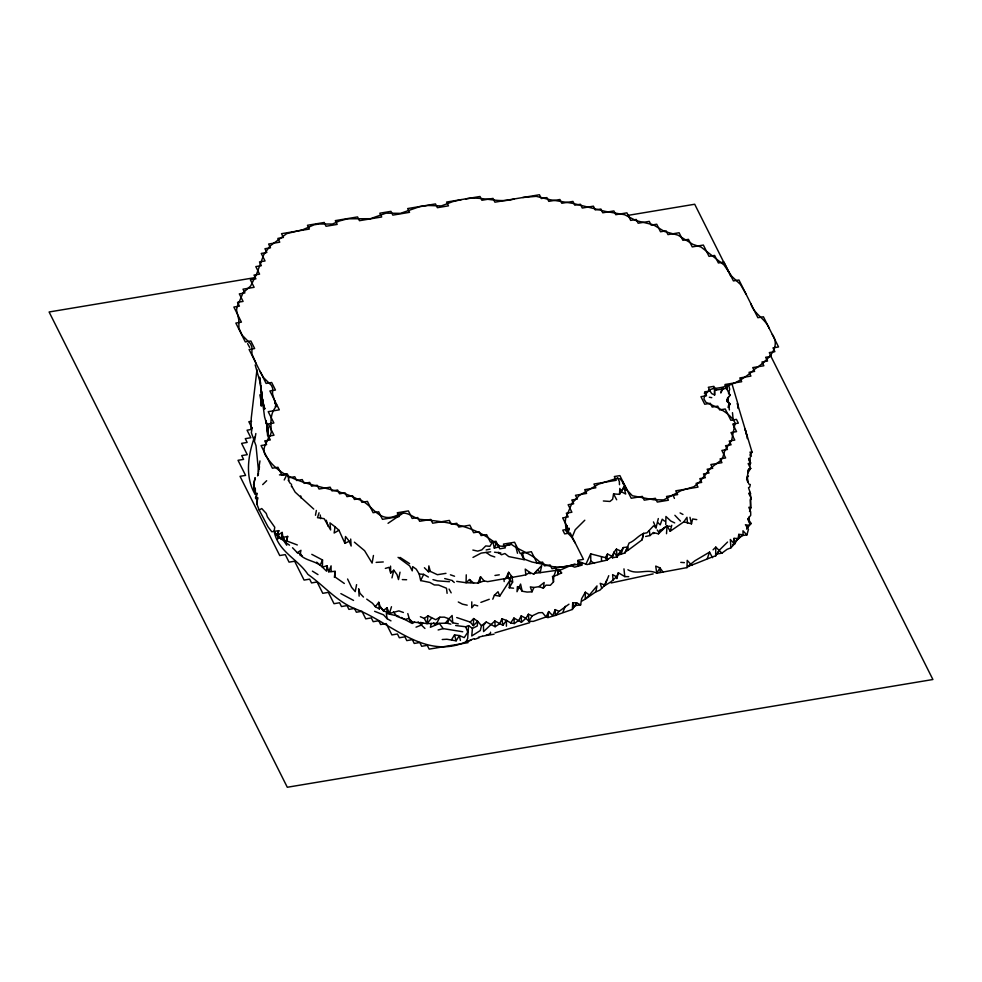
<?xml version="1.0" encoding="UTF-8"?>
<svg xmlns="http://www.w3.org/2000/svg" width="982" height="982" viewBox="0 0 982 982"><rect width="100%" height="100%" fill="white"/><g stroke="black" fill="none" stroke-linecap="round" stroke-linejoin="round"><path stroke-width="1.47" d="M250.962 428.888L251.282 417.878L256.953 369.821M275.255 403.663L275.267 400.963L274.776 403.504M331.069 571.573L331.094 565.853L328.688 571.782L335.108 571.352L335.169 577.072L344.338 583.48M471.79 601.88L471.728 607.846L474.232 604.851L477.755 605.845M311.785 554.339L322.526 559.998L322.452 567.203L326.589 571.193L327.031 565.693L322.452 567.203C316.253 560.796 306.212 561.127 300.026 554.805L300.958 550.313L297.288 552.682L292.538 547.747M506.405 626.197L506.479 620.391L501.912 618.807L499.752 623.68L495.137 626.725L486.262 621.987L481.475 625.706L480.296 630.567L471.765 635.955L472.428 628.394L477.289 626.013L477.682 621.324L473.668 618.55L470.243 622.097L456.716 617.543M589.446 594.982L585.26 599.118L595.804 591.851L596.995 585.923L589.446 594.982L585.346 592.183L585.26 599.118L581.565 601.242M665.759 524.621L665.931 516.483L670.767 521L674.695 522.915M749.524 511.548L751.009 507.584L748.812 507.289L750.665 511.831L750.727 515.268L747.842 518.938L751.107 523.455L748.812 525.382L745.412 524.707L748.468 529.359L746.885 534.932L742.981 530.783L743.067 534.699L738.808 534.38L738.071 538.492L734.033 538.369L734.72 543.647L730.915 547.821L727.085 549.306L721.917 553.148L715.804 547.109L715.633 555.824C706.488 558.918 697.367 563.349 688.014 566.295L694.839 560.82L709.544 552.13L712.539 557.702M466.266 574.826L466.069 582.731L477.988 583.075L484.114 580.878L487.649 581.651L521.761 575.673L525.836 574.826L529.863 572.445L533.692 574.175L541.745 565.485L540.149 572.666L535.3 573.169M403.418 612.486L398.888 610.89L389.412 613.48L386.908 612.314L387.018 607.821L383.14 610.608L380.243 606.729L378.757 602.273L375.357 606.704L379.334 608.926L380.243 606.729L383.692 610.853M627.915 569.744C637.072 575.427 647.568 568.222 656.774 573.218L686.995 567.608L687.204 560.366L691.893 565.448M261.691 391.401L261.58 394.113L261.028 386.061M490.435 634.335L490.521 632.199M470.243 622.097L473.361 625.657L473.668 618.55M522.191 591.238L520.583 584.069L516.998 591.716L517.416 586.585L519.588 587.567L522.191 591.238L527.101 592.072L532.023 591.802L530.317 586.855L533.889 587.482L538.922 586.659L543.328 588.157L546.041 585.162L550.362 585.284L553.504 581.86L553.738 576.409L556.18 569.855M619.507 494.363L619.826 488.41L621.14 491.614L625.694 494.032L623.901 487.133L619.507 494.363L613.566 493.897L612.645 499.237L609.969 501.458L603.353 500.98M486.262 621.987L483.426 625.448L483.598 631.573L494.854 620.968L502.894 625.313L506.479 620.391L510.701 622.919L514.298 623.57L518.84 620.329L521.209 615.886L525.91 618.292L528.942 621.287L532.17 615.849L538.774 612.731L542.408 612.596L546.066 616.978L547.968 617.555L555.26 615.432L572.346 609.466L572.715 602.788L576.667 602.838L580.644 604.912L581.651 598.676L585.346 592.183M666.52 533.692L667.036 525.628L658.48 533.827L654.086 532.784M430.3 571.377L428.447 571.769L428.864 565.878L430.3 571.377L437.383 574.703L445.975 573.353M513.537 588.193L509.277 587.752L509.818 580.436L511.07 576.459M349.224 541.229L344.915 543.365L345.517 536.503L349.224 541.229L351.139 546.029L350.697 539.044M255.504 497.984L256.314 499.151L256.891 493.124L255.504 497.984L257.64 497.764L256.818 503.913L259.174 510.026L268.012 526.794L271.781 531.753L278.814 530.648L277.084 535.644L274.101 531.36L274.764 527.26L267.423 516.913L266.257 513.451L261.752 508.553L259.174 510.026M259.972 460.914L257.615 475.889L258.548 473.582M618.574 554.928L621.14 554.204L621.005 551.148L616.426 549.098L614.057 552.093L612.142 556.328L612.424 557.801L617.126 556.892L617.285 555.296M479.977 581.921L480.542 576.729L484.114 580.878M585.861 564.269L590.698 553.873L605.391 557.629L606.827 560.17L607.502 553.995L612.142 556.328L606.827 560.17L587.064 564.564L577.895 561.201L578.349 566.111L574.654 567.142L570.591 565.558L561.201 569.695L540.149 572.666L537.743 569.707L533.692 574.175M455.648 625.522L465.689 626.774L468.574 625.608L467.69 638.435L465.91 641.884C424.494 659.965 392.137 623.386 356.662 609.392C337.477 602.359 324.244 585.775 307.894 574.384C298.025 559.347 279.121 552.044 274.506 533.091M547.968 617.555L548.68 611.553L552.706 615.665L555.198 609.613L559.077 611.381L568.959 604.188M335.108 571.352L334.383 577.355L335.169 577.072M407.788 613.59L409.85 620.649L412.489 622.023L427.035 623.57L428.005 615.837L435.701 619.716L439.862 617.212L444.33 617.138L448.946 618.77L452.776 622.809L458.287 623.865M746.836 479.412L748.529 469.47L750.629 468.365L748.137 463.627L750.604 462.903L748.554 458.373M259.113 469.396L259.481 466.597M256.818 503.913L257.64 497.764M287.665 536.393L286.032 542.776L287.665 536.393L282.976 537.399L281.134 539.044L277.231 535.325L282.178 532.428L282.976 537.399L286.032 542.776L289.53 545.17M319.052 512.776L317.493 517.674L324.158 518.668L330.627 529.949L329.964 522.89L335.034 526.769L334.15 533.005L338.962 530.255L344.915 543.365M732.474 412.673L733.173 419.56M252.116 427.624L251.355 432.78L256.02 445.718L258.597 471.949M543.328 588.157L544.163 582.51L538.922 586.659M727.146 400.521L727.552 398.078L730.178 395.329L726.803 389.081L727.429 384.932M282.178 532.428L281.134 539.044L285.197 541.217L282.976 537.399M254.706 440.378L255.848 433.528M625.153 552.817L625.374 551.786L628.284 550.104L627.645 547.035L623.312 547.563L621.14 554.204L625.153 552.817L629.081 543.046C635.747 540.628 639.613 533.238 646.929 532.858L653.607 525.787L656.037 527.862L658.308 518.557M373.455 555.481L372.104 563.079L364.592 550.693L354.392 542.174M315.468 515.268L316.364 510.456M507.584 577.87L508.664 572.297L512.494 577.502M356.589 584.634L355.226 591.594L351.593 587.359L347.579 579.012M400.03 572.187L398.496 579.576L397.01 574.605L393.794 570.198L390.689 573.009L389.032 567.338L385.349 568.418M642.13 539.793L643.492 533.386L642.13 539.793L628.284 550.104M568.112 533.435L569.241 528.279L567.535 530.918L567.203 525.591M728.104 407.407L728.656 405.026L730.056 403.921L726.717 399.907L727.76 402.178M391.965 577.882L393.794 570.198M667.036 525.628L670.19 531.262L683.828 521.835L691.475 523.836L692.641 518.975L696.778 519.613M431.331 623.447L430.398 627.265L439.408 623.496L443.189 628.627L462.731 631.757M750.371 506.479L750.911 497.641L748.652 493.271M618.365 572.739L616.856 578.594L616.622 576.839L618.365 572.739L624.785 576.606L628.726 576.667M722.052 388.111L720.8 392.984L723.218 388.246M670.19 531.262L671.774 525.284M749.573 466.622L750.604 462.903M452.776 622.809L452.113 615.493L448.946 618.77L447.939 622.392L445.362 623.189L427.035 623.57L424.285 618.414L420.37 616.733M747.891 471.741L748.529 469.47M572.101 537.301L575.231 529.74L584.806 520.215M612.424 557.801L614.057 552.093L617.126 556.892L623.312 547.563M391.487 606.729L389.412 613.48L387.018 607.821M727.146 401.663L728.767 396.483M279.821 537.35L277.464 539.008L278.778 535.092M278.814 530.648L277.084 535.644L274.101 531.36M707.298 558.586L709.544 552.13M595.804 591.851L599.879 590.182L604.937 585.076L608.742 575.697M254.461 437.174C248.041 455.366 244.825 476.626 254.989 494.155M277.464 539.008L278.532 536.27M658.48 533.827L660.027 529.899M477.988 583.075L480.542 576.729M492.78 599.204L494.4 595.239L498.021 591.741L499.703 596.135L494.4 595.239M562.882 612.203L565.35 606.262M728.558 407.432L730.056 403.921L728.804 404.437M606.606 580.387L604.2 586.009L610.804 581.909L616.622 576.839L612.596 574.593L613.136 580.153M532.023 591.802L533.889 587.482M572.715 602.788L573.218 607.551L575.464 605.55L576.667 602.838L572.346 609.466M575.022 563.938C563.705 568.161 550.583 568.504 539.928 562.195C531.765 553.836 520.46 550.988 511.241 544.286L503.066 546.311L500.133 546.102L496.254 543.832L499.2 546.851L494.327 548.128L496.254 543.832C474.723 525.566 446.822 521.614 419.78 519.355C412.87 517.624 406.757 510.468 399.208 514.138C394.617 516.802 389.056 518.545 383.815 516.851C373.528 513.267 368.581 501.937 357.829 499.249C328.872 484.028 286.634 487.379 267.079 457.551C258.892 448.357 269.387 440.513 271.339 431.896C270.737 422.849 269.915 413.422 276.273 406.364L272.542 393.954L272.665 388.234L271.425 385.423L263.667 377.714L260.07 371.392M320.12 565.264L322.526 559.998M505.558 578.803L508.664 572.297M625.374 551.786L627.645 547.035M548.68 611.553L546.066 616.978L533.275 621.385L528.942 621.287L528.402 614.216L532.17 615.849M447.105 593.337L446.503 588.243L438.586 585.051L434.29 584.941L429.883 582.449L420.664 580.571L423.684 574.347L428.373 577.035M284.215 479.989L286.106 476.196M719.425 550.092L715.633 555.824L719.425 550.092L727.576 542.039M436.757 623.189L439.862 617.212M589.47 563.558L590.808 561.103L590.698 553.873M730.915 547.821L730.326 539.499L734.524 544.003L734.033 538.369M605.391 557.629L607.502 553.995M746.615 529.138L748.812 525.382M509.277 587.752L512.629 582.056L512.15 576.557M747.928 472.87L750.629 468.365L748.898 469.101M442.231 639.528L446.859 639.233L456.139 640.816L459.343 635.575L464.228 637.613L467.8 632.126L465.689 626.774M528.402 614.216L525.91 618.292L521.442 622.281L513.93 618.046L510.701 622.919M621.14 491.614L624.024 486.9M451.536 639.724L454.519 634.9L459.343 635.575L460.398 640.448M275.205 406.511L276.605 404.437M683.828 521.835L686.97 517.293L687.498 523.222M499.703 596.135L509.818 580.436L507.743 576.373M736.819 540.223L738.071 538.492L734.524 544.003L734.634 542.113L743.067 534.699L738.918 538.161L738.808 534.38M749.843 455.145L752.077 452.211L737.359 403.418L738.28 408.451L737.568 402.743L731.983 383.888M746.86 478.136L748.493 476.012M445.362 623.189L448.946 618.77M427.035 623.57L431.626 618.083M747.277 527.899L751.107 523.455L749.475 523.418M618.218 554.265L621.005 551.148M606.827 560.17L608.091 558.758M416.024 627.167L420.996 625.227L422.947 623.104M559.077 611.381L555.26 615.432L555.198 609.613M704.303 393.23L706.046 391.437M709.262 389.854L711.668 393.561L714.626 395.022L714.565 388.172L709.262 389.854L704.659 395.525L703.934 398.987L705.886 402.276C716.762 407.37 729.147 411.667 735.137 422.984L731.7 440.169L724.765 450.738L722.838 457.256L720.567 460.583L710.612 468.083L699.921 481.573L693.979 486.691L681.213 490.583L663.66 499.912L653.57 499.764L632.396 495.763L627.559 490.705L622.527 481.634L620.207 479.069L617.543 478.124L598.504 484.187L579.245 495.505L571.831 503.471L565.718 518.238L565.264 521.454L566.184 531.25L571.72 537.264L575.268 543.071M473.361 625.657L477.682 621.324L481.475 625.706M713.079 549.81L715.804 547.109M262.685 484.605L266.662 480.726M662.175 529.863L665.489 526.708M473.643 583.062L469.556 579.527L466.069 582.731L456.704 581.369M664.249 527.764L658.529 531.876L657.216 529.961M645.653 536.467L650.035 535.546L653.472 532.477L653.705 533.631L653.607 532.6M686.995 567.608L691.291 563.913M748.652 469.912L750.629 468.365M388.037 523.308L403.221 513.034M424.285 618.414L428.005 615.837M716.615 389.363L714.54 390.775L714.626 395.022M414.699 622.134L412.195 623.472L401.098 617.433M558.697 569.597L561.618 572.948L553.738 576.409M472.98 557.42L481.168 553.099L490.656 551.823M286.241 474.171L283.982 475.165L279.453 474.871M732.56 544.593L734.72 543.647M489.245 599.278L480.885 602.383M474.06 638.656L465.91 641.884L470.943 640.252M511.241 544.286L502.845 546.434M474.662 639.282L479.081 637.784M486.029 635.244L489.895 633.955M529.764 622.649L495.014 632.862M438.119 629.965L443.189 628.627M478.43 637.232L482.457 636.189M486.164 549.969L490.055 549.098M461.393 199.616L452.8 201.617L441.335 205.913L428.017 205.496L419.817 206.601L400.484 213.34L385.975 213.18L370.423 218.704L347.591 218.802L339.391 220.975L332.432 224.043L318.978 224.006L313.995 224.841L302.91 229.678L286.695 233.642L270.013 246.028L263.753 254.719L256.523 274.199L250.692 285.934L243.033 292.882L237.055 306.961L236.552 310.116L238.786 319.666L238.945 328.184L242.21 335.23L250.496 343.749L251.883 346.928L251.944 353.986L255.786 362.837M653.165 573.905L611.123 582.964M255.025 277.624L49.1 311.981L287.296 787.257L932.9 679.519L770.318 355.128M627.915 215.389L694.704 204.244L726.84 268.368M251.625 421.253L248.839 421.708L251.993 428.005M251.232 429.49L247.059 430.19L250.84 437.727L245.267 438.659L247.157 442.428L241.597 443.361L247.268 454.678L241.695 455.599L243.585 459.38L238.025 460.3L245.586 475.398L240.025 476.319L279.723 555.53L285.283 554.609L289.064 562.146L294.637 561.225L304.089 580.08L309.649 579.147L311.54 582.927L317.1 581.995L322.783 593.312L328.344 592.379L334.015 603.697L339.576 602.764L341.466 606.545L347.039 605.612L348.929 609.38L354.49 608.459L356.38 612.228L361.953 611.295L365.734 618.844L371.294 617.911L373.185 621.68L378.745 620.759L380.635 624.527L386.208 623.595L391.879 634.912L397.44 633.991L399.33 637.76L404.903 636.827L406.793 640.608L412.354 639.675L414.244 643.443L419.805 642.523L421.695 646.291L427.268 645.358L429.159 649.127L468.119 642.633M717.535 553.873L721.917 553.148M482.923 636.078L494.056 634.212M514.322 198.941C498.107 203.9 481.806 195.688 465.542 198.929M522.768 197.529L536.221 196.339L549.932 199.702L572.923 203.384L605.108 211.351L624.589 214.714L636.078 220.631L653.276 224.768L664.47 231.47L678.01 235.164L692.911 244.371L701.123 247.096L723.979 264.931L731.774 276.31L740.551 284.559L746.025 294.084M494.965 575.464L499.298 574.814M741.741 535.644L746.885 534.932M575.464 605.55L580.644 604.912M376.143 562.379L383.275 561.95M713.055 388.504C728.497 387.816 743.742 379.69 754.876 369.023C765.567 361.781 782.077 348.266 772.294 334.457M668.558 526.18L670.154 526.229M402.313 579.589L406.622 579.736M752.077 452.211L749.99 452.101L751.377 456.127L750.052 457.133L750.322 463.909L748.996 459.748M680.772 562.367L684.38 562.649M398.054 557.334L409.666 565.902L412.244 570.873L412.649 566.602L416.258 569.179L419.204 573.991L423.684 574.347M449.498 581.712L437.518 580.853L432.964 579.625M398.864 616.279L386.343 613.431L387.104 618.685L390.971 620.87M494.535 552.203L498.463 552.706M544.065 564.515L532.011 561.999L523.983 559.04L522.35 552.645M709.323 397.244L711.766 397.649M444.711 578.545L452.383 580.546M523.983 559.04L524.179 559.703L508.688 556.561L504.908 553.504L501.458 554.793L498.205 552.375L500.881 553.038M467.199 605.182L462.461 604.151L458.287 601.978M472.858 550.055L477.743 551.135L481.818 549.883L485.746 545.918L489.883 546.323L492.829 541.463L494.327 548.128M446.209 623.018L450.873 624.135M297.325 544.961L287.026 541.07M494.793 556.966L490.435 555.493L486.127 552.424M450.419 574.801L454.543 576.238M604.937 585.076L600.211 583.345L601.721 588.132M297.288 552.682L301.093 554.253M748.64 483.88L750.297 484.58L749.708 487.072L748.505 487.698L750.592 493.86L749.941 492.277L751.23 499.273L750.911 497.641L750.15 500.047L751.009 507.584M374.608 611.307L383.532 614.842L387.104 618.685M300.026 554.805L302.284 555.775M383.14 610.608L386.908 612.314M317.984 574.593L312.399 571.131M680.096 512.923L682.969 514.47M353.545 600.432L340.864 593.607M509.818 580.436L512.629 582.056M366.728 599.143L372.522 603.267L375.357 606.704M409.604 563.631L400.079 557.42M590.808 561.103L594.491 563.41M468.574 625.608L472.428 628.394M664.654 521.16L662.212 519.22L660.211 524.867L657.658 522.436M418.148 621.901L424.948 628.48M674.88 515.305L680.477 521.111M316.67 562.146L319.972 565.067M335.034 526.769L338.962 530.255M452.567 580.902L454.273 582.486M561.618 572.948L558.181 569.695L557.788 574.728L557.715 570.321M412.489 622.023L408.745 618.439L404.989 619.482L397.023 616.426L393.451 611.933M313.737 509.069L295.14 492.129L291.826 486.311M424.396 567.731L428.447 571.769M363.475 597.056L359.94 593.275L358.639 588.77L359.142 596.148M433.639 622.907L435.345 624.896M730.178 395.329L728.472 393.303L729.675 389.289L728.791 385.349M286.732 545.231L283.295 539.99M623.901 487.133L626.369 490.399M663.01 572.04L659.941 567.878L655.718 566.086L656.774 573.218L659.941 567.878L660.162 572.432M288.18 480.124L290.316 483.512M449.056 589.065L451.18 592.846M617.543 478.124L619.335 481.389L619.47 484.691M247.599 343.614L249.649 347.419M521.491 554.658L524.179 559.703M613.566 493.897L616.671 499.777M769.311 328.516C765.334 318.524 753.943 314.24 750.813 303.634M555.296 567.068L556.929 570.333M727.478 269.633L728.73 272.149M729.368 273.401L730.62 275.917M622.441 482.039L623.742 484.813M746.59 479.326L748.137 482.739M469.556 579.527L470.869 582.547M653.46 521.921L656.037 527.862M725.268 385.46L726.803 389.081M673.001 494.94L674.413 498.414M264.563 408.966L261.507 399.625L264.514 408.782M264.759 408.868L262.66 402.35L259.555 377.223L260.635 383.299M747.842 518.938L749.057 522.301M264.588 408.242L262.145 398.704L264.551 416.785L267.988 428.729L266.515 422.861M326.294 520.251L328.111 526.217M264.44 408.598L262.66 402.35L260.23 382.747L255.173 364.899M745.657 431.086L745.129 429.22L746.566 434.719M454.519 634.9L456.139 640.816M327.031 565.693L328.688 571.782M266.539 423.279L265.815 420.566L267.472 427.379L267.791 430.398L266.539 423.279L267.853 434.879L267.165 424.433L268.528 439.101M515.746 546.36L517.502 553.283M745.976 432.338L746.602 434.842M300.713 495.873L301.228 498.12M287.996 476.356L288.917 480.382M689.978 517.293L691.475 523.836M729.405 409.96L728.656 405.026M419.204 573.991L420.664 580.571M747.167 476.884L748.345 482.481M727.552 398.078L728.558 403.172M255.529 493.651L254.399 487.796L255.148 493.627M552.449 576.262L553.504 581.86M530.084 573.807L529.863 572.445L525.247 569.106L525.836 574.826M501.912 618.807L502.894 625.313M746.921 436.094L747.277 438.61M649.323 530.611L650.035 535.546M320.255 514.985L320.697 518.705M266.932 423.966L267.558 435.542M623.963 568.86L624.785 576.606M503.926 578.877L504.196 581.565M262.832 399.208L263.421 405.652M616.426 549.098L617.126 556.892M378.757 602.273L379.334 608.926M267.165 424.433L267.693 431.871M254.399 490.779L253.872 483.561L255.136 477.694L253.54 485.157L253.872 483.561L254.142 488.901M513.93 618.046L514.298 623.57M420.812 622.232L420.996 625.227M494.854 620.968L495.137 626.725M749.168 516.851L749.413 522.105M733.701 424.175L733.824 426.974M521.209 615.886L521.442 622.281M255.283 488.079L255.48 494.167M601.438 556.917L601.524 560.832M390.554 566.098L390.689 573.009M291.47 484.052L291.47 486.642M581.933 562.686L578.349 566.111L582.13 565.116L581.933 562.686M324.158 222.497L307.464 225.283L309.355 229.052L281.527 233.691L283.417 237.472L277.857 238.393L279.747 242.173L268.614 244.027L270.504 247.795L264.944 248.728L266.834 252.497L261.261 253.43L265.042 260.966L259.481 261.899L261.372 265.668L255.799 266.601L259.579 274.15L254.019 275.07L255.909 278.851L250.349 279.772L254.129 287.321L242.996 289.174L244.886 292.943L239.313 293.876L243.094 301.425L237.534 302.346L239.424 306.126L233.863 307.047L241.425 322.133L235.852 323.066L245.304 341.932L250.876 341L254.657 348.536L249.084 349.469L266.097 383.422L271.67 382.489L275.451 390.038L269.878 390.959L279.33 409.825L268.209 411.679L273.88 422.997L268.307 423.929L273.978 435.247L268.417 436.168L270.308 439.936L264.735 440.869L266.625 444.637L261.065 445.57L272.407 468.205L277.967 467.272L281.748 474.822L287.321 473.889L289.211 477.657L294.772 476.736L296.662 480.505L302.235 479.572L304.125 483.353L309.686 482.42L311.576 486.188L317.149 485.268L319.04 489.036L330.161 487.182L332.051 490.951L337.624 490.018L339.514 493.786L345.075 492.866L346.965 496.634L352.538 495.701L354.428 499.482L359.989 498.549L361.879 502.318L367.44 501.397L373.111 512.714L378.684 511.782L382.464 519.331L399.158 516.544L397.268 512.764L408.402 510.91L412.182 518.447L417.743 517.526L419.633 521.295L430.767 519.441L432.657 523.21L449.351 520.423L451.241 524.192L456.814 523.271L458.704 527.039L469.838 525.186L473.619 532.723L479.179 531.802L481.07 535.571L486.63 534.638L490.411 542.187L495.984 541.254L499.764 548.803L505.325 547.87L503.435 544.102L514.568 542.236L520.239 553.553L531.372 551.7L537.044 563.017L542.604 562.085L544.494 565.865L550.067 564.932L551.958 568.701L579.785 564.061L577.895 560.292L583.455 559.359L570.223 532.956L564.662 533.889L562.772 530.108L568.332 529.188L562.661 517.87L568.222 516.937L566.332 513.169L571.905 512.236L568.124 504.699L573.684 503.766L571.794 499.998L577.367 499.065L575.477 495.296L586.598 493.43L584.707 489.662L595.841 487.808L593.95 484.028L616.217 480.321L614.327 476.54L619.888 475.619L631.23 498.255L642.363 496.389L644.253 500.169L655.387 498.304L657.277 502.072L668.411 500.219L666.52 496.45L677.654 494.597L675.763 490.816L698.018 487.109L696.128 483.328L701.7 482.408L699.81 478.627L705.371 477.706L703.48 473.925L709.041 473.005L707.15 469.224L712.723 468.304L710.833 464.535L721.966 462.669L720.076 458.901L725.637 457.968L721.856 450.431L727.417 449.498L725.526 445.73L731.099 444.797L729.209 441.028L734.769 440.096L730.989 432.559L736.561 431.626L732.781 424.077L738.341 423.156L736.451 419.375L730.89 420.308L725.219 408.991L719.646 409.924L717.756 406.143L712.196 407.076L710.305 403.307L704.732 404.24L700.952 396.691L706.524 395.758L704.634 391.99L710.195 391.057L708.304 387.289L713.877 386.356L715.768 390.136L726.889 388.271L724.998 384.502L741.705 381.716L739.814 377.947L750.935 376.081L749.045 372.313L754.618 371.392L752.728 367.612L763.861 365.758L761.971 361.99L767.531 361.057L765.641 357.288L771.201 356.356L769.311 352.587L774.884 351.654L772.994 347.886L778.554 346.953L763.431 316.781L757.871 317.702L738.967 279.993L733.394 280.913L723.943 262.059L718.382 262.98L714.601 255.443L709.029 256.363L703.358 245.058L692.236 246.912L688.443 239.363L682.883 240.295L679.102 232.746L667.969 234.612L666.078 230.831L660.518 231.764L656.737 224.227L651.164 225.148L649.274 221.38L638.153 223.233L636.262 219.465L630.689 220.398L626.909 212.849L615.775 214.702L613.885 210.934L602.764 212.787L600.874 209.019L595.301 209.952L593.41 206.171L582.277 208.037L580.387 204.256L574.826 205.189L572.936 201.42L561.802 203.274L559.912 199.506L548.778 201.359L546.888 197.591L541.327 198.524L539.437 194.743L494.916 202.182L493.025 198.401L481.892 200.267L480.002 196.486L446.601 202.059L448.492 205.839L437.371 207.693L435.48 203.925L407.64 208.565L409.543 212.333L392.837 215.119L390.946 211.351L379.813 213.204L381.703 216.973L359.449 220.692L357.558 216.924L335.292 220.631L337.182 224.412L326.049 226.265L324.158 222.497M262.304 403.921L260.819 397.759L262.304 403.921M260.942 401.638L260.255 394.494L261.31 406.106L260.942 401.638"/></g></svg>
